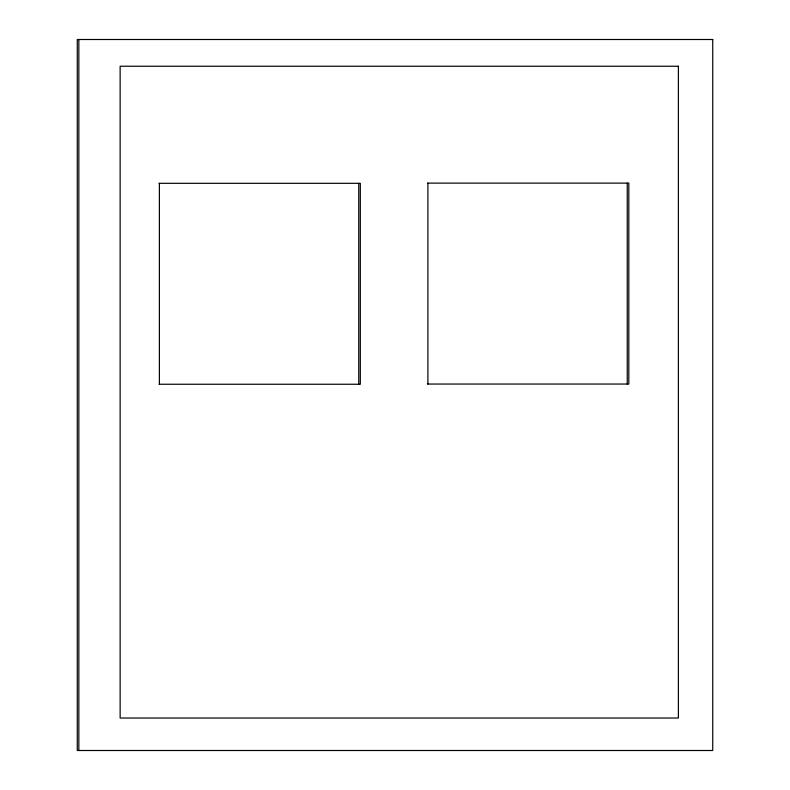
<?xml version="1.0" encoding="UTF-8"?>
<svg xmlns="http://www.w3.org/2000/svg" width="790" height="790" viewBox="0 0 790 790"><rect width="100%" height="100%" fill="white"/><g stroke="black" fill="none" stroke-linecap="round" stroke-linejoin="round"><path stroke-width="1.19" d="M427.558 183.122L628.82 183.122L628.82 384.049L427.558 384.049M159.057 183.32L360.319 183.32L360.319 384.246L159.057 384.246M627.25 183.122L627.25 384.049M427.904 183.122L427.904 384.049M358.739 183.32L358.739 384.246M159.392 183.32L159.392 384.246M78.842 39.5L78.842 750.5M712.738 39.5L77.262 39.5L77.262 750.5L712.738 750.5L712.738 39.5M678.393 66.232L120.139 66.232L120.139 718.021L678.393 718.021L678.393 66.232"/></g></svg>
